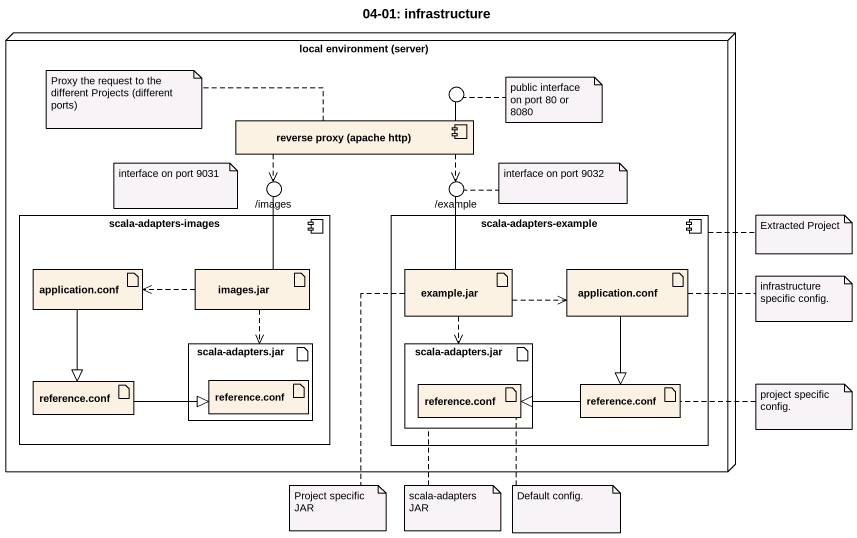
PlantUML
@startuml
title 04-01: infrastructure
node "local environment (server)" as local_environment_server {
  component "reverse proxy (apache http)" as reverse_proxy_apache_http
  component "scala-adapters-images" as scala_adapters_images {
    artifact "application.conf" as application_conf
    artifact "images.jar" as images_jar
    artifact "reference.conf" as reference_conf
    artifact "scala-adapters.jar" as scala_adapters_jar {
      artifact "reference.conf" as reference_conf_2
    }
  }
  component "scala-adapters-example" as scala_adapters_example {
    artifact "example.jar" as example_jar
    artifact "application.conf" as application_conf_2
    artifact "scala-adapters.jar" as scala_adapters_jar_2 {
      artifact "reference.conf" as reference_conf_3
    }
    artifact "reference.conf" as reference_conf_4
  }
}
() " " as lollipop1
() "/images" as images
() "/example" as example
local_environment_server -up- lollipop1
local_environment_server -up- images
local_environment_server -up- example
reverse_proxy_apache_http -right- lollipop1
reverse_proxy_apache_http ..> images
reverse_proxy_apache_http .right.> example
images -- images_jar
example -- example_jar
application_conf --|> reference_conf
images_jar .left.> application_conf
images_jar ..> scala_adapters_jar
example_jar .right.> application_conf_2
example_jar ..> scala_adapters_jar_2
application_conf_2 --|> reference_conf_4
reference_conf -right-|> reference_conf_2
reference_conf_4 -left-|> reference_conf_3
note left of reverse_proxy_apache_http : Proxy the request to the different Projects (different ports)
note right of lollipop1 : public interface on port 80 or 8080
note as N3
  interface on port 9031
end note
note right of example : interface on port 9032
note right of scala_adapters_example : Extracted Project
note right of application_conf_2 : infrastructure specific config.
note right of reference_conf_4 : project specific config.
note bottom of example_jar : Project specific JAR
note bottom of scala_adapters_jar_2 : scala-adapters JAR
note bottom of reference_conf_3 : Default config.
@enduml
